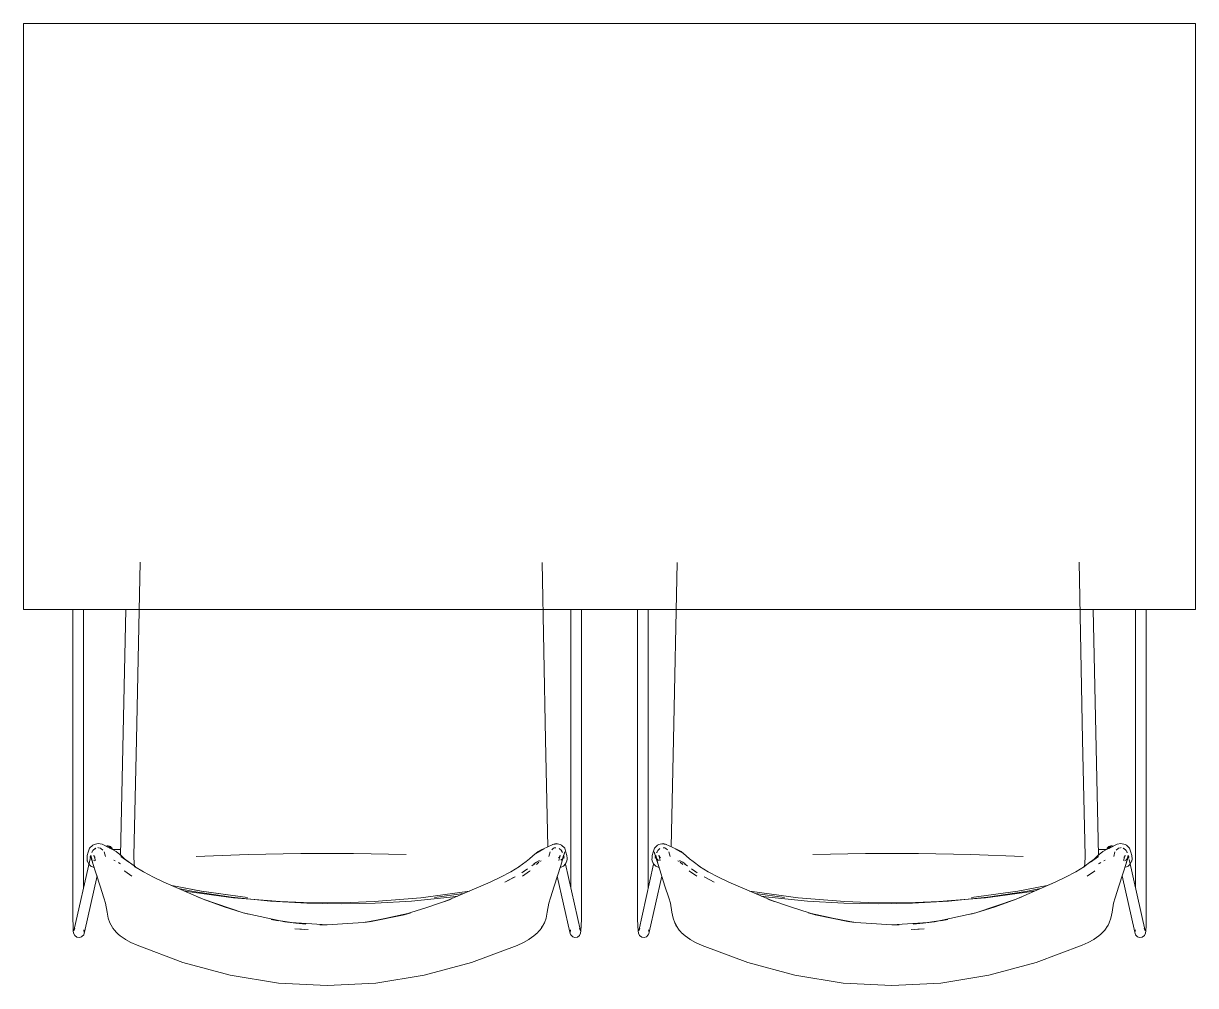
# Model space of a CAD drawing. Header units: millimetres. Extents: x 155927 to 326028, y -36033 to 97293.
# Drawn here: x 209602 to 210802, y 20146 to 21131 of the extents above; entities that cross this region are included whole.
import ezdxf

# ---------------------------------------------------------------- set-up
doc = ezdxf.new("R2010")
doc.units = ezdxf.units.MM
doc.header["$MEASUREMENT"] = 0
doc.layers.add('G-IMPT', color=8, linetype='CONTINUOUS', lineweight=9)
doc.layers.add('I-FURN', color=8, linetype='CONTINUOUS', lineweight=9)

msp = doc.modelspace()

# ---------------------------------------------------------------- linework, layer by layer
at = {"layer": 'G-IMPT'}
for p, q in [((209721.1, 20579.6), (209717.4, 20397.6)), ((210136.3, 20397.6), (210132.7, 20579.4)), ((210267.3, 20397.6), (210271, 20579.4)), ((210682.6, 20579.6), (210686.2, 20397.6)), ((209652.3, 20531.2), (209652.3, 20220.7)), ((209663.1, 20531.2), (209663.1, 20245.8)), ((209706.6, 20531.2), (209704.9, 20452.2)), ((210162.2, 20245.8), (210162.2, 20531.2)), ((210173.1, 20531.2), (210173.1, 20220.7)), ((210230.6, 20531.2), (210230.6, 20220.7)), ((210241.5, 20245.8), (210241.5, 20531.2)), ((210697.1, 20531.2), (210698.7, 20452.2)), ((210740.5, 20531.2), (210740.5, 20245.8)), ((210751.4, 20531.2), (210751.4, 20220.7)), ((209701.1, 20279.3), (209704.9, 20452.2)), ((210702.6, 20279.3), (210698.7, 20452.2)), ((209714.8, 20278.8), (209717.4, 20397.6)), ((210138.8, 20288.2), (210136.3, 20397.6)), ((210264.9, 20288.2), (210267.3, 20397.6)), ((210688.9, 20278.8), (210686.2, 20397.6)), ((209667.1, 20279.4), (209668.1, 20282.7)), ((209669.5, 20286.9), (209668.1, 20282.7)), ((209669.5, 20286.9), (209672.7, 20290)), ((209671.7, 20282.2), (209672.5, 20283.9)), ((209672.1, 20282.7), (209672.5, 20283.9)), ((209672.7, 20290), (209674, 20290.5)), ((209675.5, 20286.7), (209672.8, 20284.5)), ((209674, 20290.5), (209678.2, 20291.7)), ((209674.4, 20285.7), (209676, 20286.9)), ((209674.4, 20285.7), (209675, 20286.1)), ((209676, 20286.9), (209675, 20286.1)), ((209678, 20287.4), (209678.6, 20287.3)), ((209682.3, 20290.8), (209678.2, 20291.7)), ((209680.5, 20286.9), (209678.6, 20287.3)), ((209681.1, 20286.6), (209680.5, 20286.9)), ((209681.1, 20286.6), (209682.9, 20284.9)), ((209682.3, 20290.8), (209690.7, 20286.4)), ((209684.3, 20283), (209685.6, 20278.2)), ((209693.6, 20285.2), (209688.7, 20287.4)), ((209688.7, 20287.4), (209690.7, 20286.4)), ((209701.3, 20285.7), (209693.2, 20285.4)), ((209693.6, 20285.2), (209696.7, 20283.3)), ((209693.9, 20285), (209700.2, 20285.3)), ((209693.9, 20285), (209701.3, 20285.3)), ((209696.7, 20283.3), (209702.1, 20279)), ((210128.7, 20283.3), (210123.2, 20279)), ((210126.3, 20281.2), (210134.6, 20286)), ((210129.9, 20283.5), (210126.3, 20281.2)), ((210131.8, 20285.2), (210128.7, 20283.3)), ((210129.9, 20283.5), (210134.6, 20286)), ((210131.8, 20285.2), (210137.8, 20287.7)), ((210143.8, 20290.7), (210137.8, 20287.7)), ((210141, 20283.1), (210139.7, 20278.2)), ((210144.2, 20286.6), (210142.6, 20285.1)), ((210147.1, 20291.7), (210143.4, 20290.4)), ((210148.5, 20291.2), (210143.4, 20290.4)), ((210148.5, 20291.2), (210143.8, 20290.7)), ((210144.2, 20286.6), (210145.2, 20287.1)), ((210146.8, 20287.3), (210145.2, 20287.1)), ((210147.1, 20291.7), (210151.3, 20290.5)), ((210150.3, 20286.5), (210152.6, 20284.5)), ((210151.3, 20290.5), (210152.6, 20290)), ((210152.6, 20290), (210155.9, 20286.9)), ((210153.3, 20282.7), (210152.8, 20283.9)), ((210152.8, 20283.9), (210153.6, 20282.3)), ((210156.1, 20283), (210153.7, 20275.1)), ((210156.1, 20283), (210154.4, 20277.4)), ((210157.2, 20282.7), (210155.9, 20286.9)), ((210157.2, 20282.7), (210158.2, 20279.4)), ((210246.4, 20282.7), (210245.4, 20279.4)), ((210246.4, 20282.7), (210247.8, 20286.9)), ((210247.6, 20283), (210249.2, 20277.4)), ((210247.6, 20283), (210250, 20275.1)), ((210251, 20290), (210247.8, 20286.9)), ((210250, 20281.9), (210250.6, 20283.4)), ((210250.1, 20281.9), (210250.8, 20283.9)), ((210250.8, 20283.9), (210250.1, 20282.3)), ((210252.4, 20290.5), (210251, 20290)), ((210253.4, 20286.5), (210251.1, 20284.5)), ((210256.6, 20291.7), (210252.4, 20290.5)), ((210255.2, 20291.2), (210260.2, 20290.4)), ((210255.2, 20291.2), (210259.8, 20290.7)), ((210256.6, 20291.7), (210260.2, 20290.4)), ((210256.9, 20287.3), (210258.5, 20287.1)), ((210259.4, 20286.6), (210258.5, 20287.1)), ((210259.4, 20286.6), (210261.1, 20285.1)), ((210259.8, 20290.7), (210265.8, 20287.7)), ((210262.6, 20283.1), (210264, 20278.2)), ((210271.9, 20285.2), (210265.8, 20287.7)), ((210273.7, 20283.5), (210269.1, 20286)), ((210277.4, 20281.2), (210269.1, 20286)), ((210271.9, 20285.2), (210275, 20283.3)), ((210273.7, 20283.5), (210277.4, 20281.2)), ((210275, 20283.3), (210280.4, 20279)), ((210707, 20283.3), (210701.6, 20279)), ((210702.4, 20285.7), (210710.5, 20285.4)), ((210709.7, 20285), (210702.4, 20285.3)), ((210709.7, 20285), (210702.4, 20285.3)), ((210710.1, 20285.2), (210707, 20283.3)), ((210710.1, 20285.2), (210714.9, 20287.4)), ((210721.4, 20290.8), (210712.9, 20286.4)), ((210714.9, 20287.4), (210712.9, 20286.4)), ((210719.3, 20283), (210718, 20278.2)), ((210722.6, 20286.6), (210720.7, 20284.9)), ((210721.4, 20290.8), (210725.4, 20291.7)), ((210722.6, 20286.6), (210723.1, 20286.9)), ((210723.1, 20286.9), (210725.1, 20287.3)), ((210725.7, 20287.4), (210725.1, 20287.3)), ((210729.6, 20290.5), (210725.4, 20291.7)), ((210729.2, 20285.7), (210727.6, 20286.9)), ((210727.6, 20286.9), (210728.7, 20286.1)), ((210728.2, 20286.7), (210730.8, 20284.5)), ((210729.2, 20285.7), (210728.7, 20286.1)), ((210731, 20290), (210729.6, 20290.5)), ((210734.2, 20286.9), (210731, 20290)), ((210731.9, 20281.9), (210731.1, 20283.9)), ((210731.9, 20282.2), (210731.1, 20283.9)), ((210734.2, 20286.9), (210735.6, 20282.7)), ((210736.6, 20279.4), (210735.6, 20282.7)), ((209669.9, 20275.9), (209653.3, 20202.3)), ((209667.1, 20279.4), (209666.9, 20275.4)), ((209667.1, 20273.7), (209666.9, 20275.4)), ((209667.1, 20273.7), (209667.2, 20273.4)), ((209667.2, 20273.4), (209668.6, 20270.5)), ((209668.8, 20270.3), (209668.6, 20270.5)), ((209668.8, 20270.3), (209670.7, 20268.4)), ((209670.5, 20278.7), (209670.1, 20276.7)), ((209671.6, 20275.1), (209670.1, 20278.3)), ((209671.4, 20276.2), (209670.1, 20278.3)), ((209672.5, 20272.2), (209670.7, 20279.7)), ((209670.7, 20279.7), (209672.7, 20271.6)), ((209671.6, 20275.1), (209670.9, 20277.4)), ((209670.9, 20277.4), (209672.7, 20271.6)), ((209671.4, 20276.2), (209671.8, 20275.9)), ((209672.5, 20272.2), (209676.3, 20260.5)), ((209674.7, 20273.8), (209673.3, 20274.6)), ((209673.9, 20279.7), (209674.9, 20277.6)), ((209673.9, 20279.7), (209675.5, 20274.1)), ((209675.2, 20277.3), (209674.1, 20278.4)), ((209674.1, 20278.4), (209674.9, 20277.6)), ((209675.2, 20277.3), (209674.5, 20277.9)), ((209695.7, 20273.8), (209694.3, 20274.4)), ((209698.9, 20272.1), (209700.5, 20271)), ((209701.1, 20270.7), (209700.5, 20271)), ((209701.3, 20278.1), (209709, 20273)), ((209701.3, 20278.1), (209709.5, 20272.5)), ((209705.3, 20276), (209702.1, 20279)), ((209705.3, 20276), (209709.5, 20272.5)), ((209709, 20273), (209716.4, 20267.6)), ((209715.2, 20270.4), (209714.8, 20278.8)), ((209715.9, 20267.5), (209715.2, 20270.4)), ((209778.5, 20278.3), (209831.7, 20280.4)), ((209885.6, 20281.4), (209831.7, 20280.4)), ((209885.6, 20281.4), (209939.7, 20281.4)), ((209993.6, 20280.4), (209939.7, 20281.4)), ((210116.3, 20273), (210108.9, 20267.6)), ((210116.3, 20273), (210120, 20276)), ((210123.2, 20279), (210120, 20276)), ((210125.2, 20270.8), (210122.1, 20268.7)), ((210122.7, 20269.1), (210125.2, 20270.8)), ((210127, 20272.4), (210124.3, 20270.7)), ((210124.8, 20271), (210124.3, 20270.7)), ((210127, 20272.4), (210124.8, 20271)), ((210130.2, 20274), (210126.4, 20272.1)), ((210127, 20272.4), (210126.4, 20272.1)), ((210129.3, 20272.3), (210126.9, 20270.2)), ((210127, 20272.4), (210130.2, 20274)), ((210130.5, 20273.2), (210131.7, 20273.9)), ((210151.2, 20278.4), (210149.7, 20276.9)), ((210149.7, 20276.9), (210150.8, 20277.8)), ((210151.4, 20279.6), (210149.9, 20274.1)), ((210151.4, 20279.6), (210150.2, 20277.2)), ((210151.2, 20278.4), (210150.2, 20277.2)), ((210154.4, 20277.4), (210151.9, 20269.1)), ((210153.9, 20276.2), (210152.1, 20274.6)), ((210154.6, 20279.7), (210152.5, 20271.6)), ((210152.5, 20271.6), (210152.9, 20272.8)), ((210154.6, 20279.7), (210152.9, 20272.8)), ((210155.2, 20278.3), (210153.7, 20275.1)), ((210155.2, 20278.3), (210153.9, 20276.2)), ((210156.7, 20270.5), (210154.6, 20268.4)), ((210155.2, 20276.7), (210154.8, 20278.6)), ((210154.9, 20268.7), (210156.7, 20270.5)), ((210154.9, 20268.7), (210156.5, 20270.3)), ((210158.2, 20273.7), (210156.5, 20270.3)), ((210156.5, 20270.3), (210158.1, 20273.4)), ((210156.5, 20270.3), (210156.7, 20270.5)), ((210172, 20202.3), (210156.6, 20270.5)), ((210158.2, 20273.7), (210156.7, 20270.5)), ((210158.2, 20273.7), (210158.1, 20273.4)), ((210158.2, 20279.4), (210158.4, 20276.7)), ((210158.2, 20273.7), (210158.5, 20275.4)), ((210158.4, 20276.7), (210158.5, 20275.4)), ((210231.7, 20202.3), (210247, 20270.5)), ((210245.3, 20276.7), (210245.2, 20275.4)), ((210245.5, 20273.7), (210245.2, 20275.4)), ((210245.4, 20279.4), (210245.3, 20276.7)), ((210245.5, 20273.7), (210247.2, 20270.3)), ((210245.5, 20273.7), (210245.6, 20273.4)), ((210245.5, 20273.7), (210247, 20270.5)), ((210247.2, 20270.3), (210245.6, 20273.4)), ((210248.8, 20268.7), (210247, 20270.5)), ((210247.2, 20270.3), (210247, 20270.5)), ((210247, 20270.5), (210249.1, 20268.4)), ((210248.8, 20268.7), (210247.2, 20270.3)), ((210248.4, 20276.7), (210248.9, 20278.6)), ((210248.5, 20278.3), (210249.8, 20276.2)), ((210248.5, 20278.3), (210250, 20275.1)), ((210249.1, 20279.7), (210251.1, 20271.6)), ((210249.1, 20279.7), (210250.8, 20272.8)), ((210249.2, 20277.4), (210251.8, 20269.1)), ((210249.8, 20276.2), (210251.6, 20274.6)), ((210251.1, 20271.6), (210250.8, 20272.8)), ((210252.7, 20274), (210251.6, 20274.6)), ((210252.2, 20279.6), (210253.5, 20277.2)), ((210252.2, 20279.6), (210253.8, 20274.1)), ((210252.5, 20278.4), (210253.5, 20277.2)), ((210252.5, 20278.4), (210253.9, 20276.9)), ((210253.9, 20276.9), (210252.9, 20277.8)), ((210273.1, 20273.2), (210271.9, 20273.9)), ((210276.7, 20272.4), (210273.5, 20274)), ((210273.5, 20274), (210277.2, 20272.1)), ((210274.3, 20272.3), (210276.7, 20270.2)), ((210276.7, 20272.4), (210277.2, 20272.1)), ((210276.7, 20272.4), (210278.8, 20271)), ((210276.7, 20272.4), (210279.4, 20270.7)), ((210281, 20269.1), (210278.5, 20270.8)), ((210278.5, 20270.8), (210281.6, 20268.7)), ((210278.8, 20271), (210279.4, 20270.7)), ((210280.4, 20279), (210283.6, 20276)), ((210287.4, 20273), (210283.6, 20276)), ((210287.4, 20273), (210294.7, 20267.6)), ((210410.1, 20280.4), (210464, 20281.4)), ((210518, 20281.4), (210464, 20281.4)), ((210518, 20281.4), (210571.9, 20280.4)), ((210625.2, 20278.3), (210571.9, 20280.4)), ((210694.6, 20273), (210687.3, 20267.6)), ((210687.8, 20267.5), (210688.5, 20270.4)), ((210688.5, 20270.4), (210688.9, 20278.8)), ((210702.4, 20278.1), (210694.1, 20272.5)), ((210698.4, 20276), (210694.1, 20272.5)), ((210702.4, 20278.1), (210694.6, 20273)), ((210698.4, 20276), (210701.6, 20279)), ((210702.6, 20270.7), (210703.2, 20271)), ((210704.8, 20272.1), (210703.2, 20271)), ((210708, 20273.8), (210709.4, 20274.4)), ((210731.2, 20272.2), (210727.3, 20260.5)), ((210729.8, 20279.7), (210728.2, 20274.1)), ((210728.5, 20277.3), (210729.5, 20278.4)), ((210728.5, 20277.3), (210729.2, 20277.9)), ((210729.8, 20279.7), (210728.8, 20277.6)), ((210729.5, 20278.4), (210728.8, 20277.6)), ((210729, 20273.8), (210730.4, 20274.6)), ((210732.2, 20276.2), (210730.7, 20274.9)), ((210732.9, 20279.7), (210730.9, 20271.6)), ((210732.8, 20277.4), (210730.9, 20271.6)), ((210731.2, 20272.2), (210732.9, 20279.7)), ((210732, 20275.1), (210733.5, 20278.3)), ((210732, 20275.1), (210732.8, 20277.4)), ((210732.2, 20276.2), (210733.5, 20278.3)), ((210734.8, 20270.3), (210732.9, 20268.4)), ((210733.1, 20278.7), (210733.6, 20276.7)), ((210733.9, 20275.3), (210750.3, 20202.3)), ((210734.8, 20270.3), (210735, 20270.5)), ((210736.4, 20273.4), (210735, 20270.5)), ((210736.5, 20273.7), (210736.4, 20273.4)), ((210736.5, 20273.7), (210736.8, 20275.4)), ((210736.6, 20279.4), (210736.8, 20275.4)), ((209664.2, 20200.7), (209677.1, 20258.3)), ((209673.2, 20267.2), (209670.7, 20268.4)), ((209670.9, 20268.3), (209670.7, 20268.4)), ((209673.3, 20267.2), (209670.7, 20268.4)), ((209670.9, 20268.3), (209673.3, 20267.2)), ((209673.2, 20267.2), (209673.3, 20267.2)), ((209676.3, 20260.5), (209680.2, 20248)), ((209705, 20263.7), (209705.5, 20263.3)), ((209705.5, 20263.3), (209712.8, 20258)), ((209724.6, 20262.7), (209715.6, 20268.1)), ((209716.4, 20267.6), (209715.6, 20268.1)), ((209735, 20257.2), (209724.6, 20262.7)), ((210090.3, 20257.2), (210100.7, 20262.7)), ((210109.7, 20268.1), (210100.7, 20262.7)), ((210109.7, 20268.1), (210108.9, 20267.6)), ((210117.9, 20265.5), (210111.9, 20261.5)), ((210111.9, 20261.5), (210113.9, 20262.8)), ((210112.6, 20258), (210119.9, 20263.3)), ((210117.9, 20265.5), (210113.9, 20262.8)), ((210120.4, 20263.7), (210119.9, 20263.3)), ((210122.7, 20269.1), (210122.1, 20268.7)), ((210145.1, 20248), (210151.9, 20269.1)), ((210148.3, 20258.1), (210161.1, 20200.7)), ((210152.2, 20267.2), (210152.1, 20267.2)), ((210152.2, 20267.2), (210154.4, 20268.3)), ((210154.4, 20268.3), (210154.6, 20268.4)), ((210255.4, 20258.1), (210242.5, 20200.7)), ((210249.3, 20268.3), (210249.1, 20268.4)), ((210251.5, 20267.2), (210249.3, 20268.3)), ((210251.5, 20267.2), (210251.6, 20267.2)), ((210251.6, 20267.2), (210252.7, 20267.1)), ((210258.6, 20248), (210251.8, 20269.1)), ((210281, 20269.1), (210281.6, 20268.7)), ((210283.3, 20263.7), (210283.8, 20263.3)), ((210291.1, 20258), (210283.8, 20263.3)), ((210285.8, 20265.5), (210291.7, 20261.5)), ((210285.8, 20265.5), (210289.8, 20262.8)), ((210291.7, 20261.5), (210289.8, 20262.8)), ((210294, 20268.1), (210294.7, 20267.6)), ((210294, 20268.1), (210302.9, 20262.7)), ((210313.4, 20257.2), (210302.9, 20262.7)), ((210668.6, 20257.2), (210679.1, 20262.7)), ((210679.1, 20262.7), (210688, 20268.1)), ((210687.3, 20267.6), (210688, 20268.1)), ((210698.2, 20263.3), (210690.9, 20258)), ((210698.7, 20263.7), (210698.2, 20263.3)), ((210727.3, 20260.5), (210723.4, 20248)), ((210739.5, 20200.7), (210726.6, 20258.3)), ((210730.4, 20267.2), (210732.9, 20268.4)), ((210732.7, 20268.3), (210730.4, 20267.2)), ((210730.5, 20267.2), (210730.4, 20267.2)), ((210730.5, 20267.2), (210732.9, 20268.4)), ((210732.7, 20268.3), (210732.9, 20268.4)), ((209680.2, 20248), (209684.1, 20236)), ((209735, 20257.2), (209745.6, 20252)), ((209755, 20247.8), (209745.6, 20252)), ((209755, 20247.8), (209745.6, 20251.9)), ((209785.6, 20234.7), (209745.6, 20251.9)), ((209784, 20242.6), (209753.7, 20248.4)), ((209753.7, 20248.4), (209783.8, 20242.7)), ((210079.7, 20252), (210033.3, 20232.1)), ((210079.7, 20252), (210090.3, 20257.2)), ((210105.1, 20257.5), (210094.7, 20252)), ((210094.7, 20252), (210104.1, 20257)), ((210105.1, 20257.5), (210104.1, 20257)), ((210141.3, 20236), (210145.1, 20248)), ((210262.4, 20236), (210258.6, 20248)), ((210298.6, 20257.5), (210309, 20252)), ((210298.6, 20257.5), (210299.5, 20257)), ((210309, 20252), (210299.5, 20257)), ((210324, 20252), (210313.4, 20257.2)), ((210324, 20252), (210370.4, 20232.1)), ((210618.1, 20234.7), (210658.1, 20251.9)), ((210619.7, 20242.6), (210649.9, 20248.4)), ((210650, 20248.4), (210619.8, 20242.7)), ((210648.7, 20247.8), (210658, 20252)), ((210648.7, 20247.8), (210658.1, 20251.9)), ((210668.6, 20257.2), (210658, 20252)), ((210723.4, 20248), (210719.6, 20236)), ((209685.8, 20230.4), (209684.1, 20236)), ((209775.8, 20242.5), (209760.6, 20245.4)), ((209769.4, 20242.4), (209766.2, 20243)), ((209816.7, 20236), (209769.4, 20242.4)), ((209775.8, 20242.5), (209814.9, 20236.6)), ((209779.8, 20236.9), (209785.6, 20234.7)), ((209779.8, 20236.9), (209785.6, 20234.7)), ((209831.1, 20236.2), (209783.8, 20242.7)), ((209784, 20242.6), (209831.1, 20236.2)), ((209785.6, 20234.7), (209826.8, 20220.6)), ((209785.6, 20234.7), (209807.1, 20226.7)), ((209785.6, 20234.7), (209807.1, 20226.7)), ((209814.9, 20236.6), (209854.7, 20232.5)), ((209864.5, 20232.2), (209816.7, 20236)), ((210008.6, 20236), (209960.8, 20232.2)), ((209999.1, 20232.5), (210038.8, 20236.6)), ((210008.6, 20236), (210055.9, 20242.4)), ((210014.7, 20226.1), (210039.7, 20234.7)), ((210052.3, 20240.3), (210022.7, 20236.2)), ((210052.3, 20240.3), (210022.7, 20236.2)), ((210039.7, 20234.7), (210033.3, 20232.1)), ((210046.5, 20237.8), (210038.8, 20236.6)), ((210055.9, 20242.4), (210058.5, 20242.9)), ((210139.6, 20230.4), (210141.3, 20236)), ((210264.1, 20230.4), (210262.4, 20236)), ((210347.8, 20242.4), (210345.1, 20242.9)), ((210395.1, 20236), (210347.8, 20242.4)), ((210351.3, 20240.3), (210381, 20236.2)), ((210351.4, 20240.3), (210381, 20236.2)), ((210357.2, 20237.8), (210364.8, 20236.6)), ((210389, 20226.1), (210363.9, 20234.7)), ((210363.9, 20234.7), (210370.4, 20232.1)), ((210404.6, 20232.5), (210364.8, 20236.6)), ((210395.1, 20236), (210442.9, 20232.2)), ((210539.1, 20232.2), (210586.9, 20236)), ((210588.7, 20236.6), (210549, 20232.5)), ((210572.5, 20236.2), (210619.8, 20242.7)), ((210619.7, 20242.6), (210572.5, 20236.2)), ((210618.1, 20234.7), (210576.9, 20220.6)), ((210586.9, 20236), (210634.2, 20242.4)), ((210627.9, 20242.5), (210588.7, 20236.6)), ((210618.1, 20234.7), (210596.6, 20226.7)), ((210618.1, 20234.7), (210596.6, 20226.7)), ((210623.8, 20236.9), (210618.1, 20234.7)), ((210623.8, 20236.9), (210618.1, 20234.7)), ((210627.9, 20242.5), (210643, 20245.4)), ((210634.2, 20242.4), (210637.4, 20243)), ((210717.9, 20230.4), (210719.6, 20236)), ((209687.4, 20221.2), (209685.8, 20230.4)), ((209826.8, 20220.6), (209807.1, 20226.7)), ((209807.1, 20226.7), (209826.8, 20220.7)), ((209854.7, 20232.5), (209891.8, 20230.4)), ((209864.5, 20232.2), (209888.6, 20231.2)), ((209888.6, 20231.2), (209912.7, 20230.9)), ((209891.8, 20230.4), (209908, 20230.1)), ((209908, 20230.1), (209926.9, 20229.7)), ((209912.7, 20230.9), (209936.7, 20231.3)), ((209945.7, 20230.1), (209926.9, 20229.7)), ((209960.8, 20232.2), (209936.7, 20231.3)), ((209945.7, 20230.1), (209962, 20230.4)), ((209999.1, 20232.5), (209962, 20230.4)), ((210014.7, 20226.1), (209998.5, 20220.9)), ((210139.6, 20230.4), (210138, 20221.2)), ((210264.1, 20230.4), (210265.7, 20221.2)), ((210389, 20226.1), (210405.2, 20220.9)), ((210404.6, 20232.5), (210441.6, 20230.4)), ((210457.9, 20230.1), (210441.6, 20230.4)), ((210442.9, 20232.2), (210466.9, 20231.3)), ((210457.9, 20230.1), (210476.8, 20229.7)), ((210491, 20230.9), (210466.9, 20231.3)), ((210495.6, 20230.1), (210476.8, 20229.7)), ((210515.1, 20231.2), (210491, 20230.9)), ((210511.9, 20230.4), (210495.6, 20230.1)), ((210549, 20232.5), (210511.9, 20230.4)), ((210539.1, 20232.2), (210515.1, 20231.2)), ((210576.9, 20220.6), (210596.6, 20226.7)), ((210596.6, 20226.7), (210576.9, 20220.7)), ((210716.3, 20221.2), (210717.9, 20230.4)), ((209652.3, 20214.5), (209652.3, 20220.7)), ((209652.3, 20214.5), (209652.5, 20207.3)), ((209687.4, 20221.2), (209688.5, 20215.1)), ((209690.3, 20210.2), (209688.5, 20215.1)), ((209690.3, 20210.2), (209691.5, 20207.9)), ((209832, 20219.2), (209826.8, 20220.7)), ((209869.3, 20211.3), (209826.8, 20220.6)), ((209826.8, 20220.6), (209832, 20219.2)), ((209855.5, 20213.8), (209862.6, 20212.5)), ((209855.5, 20213.8), (209869.6, 20211.7)), ((209869.3, 20211.3), (209890.9, 20208.9)), ((209869.3, 20211.3), (209880.6, 20210)), ((209869.6, 20211.7), (209880.6, 20210)), ((209912.7, 20208.3), (209875.7, 20210.6)), ((209875.7, 20210.6), (209880.6, 20210)), ((209890.9, 20208.9), (209880.6, 20210)), ((209949.6, 20210.8), (209912.7, 20208.3)), ((209949.6, 20210.6), (209956, 20211.7)), ((209949.6, 20210.8), (209955, 20211.2)), ((209949.6, 20210.6), (209953.1, 20211)), ((209998.5, 20220.6), (209956, 20211.3)), ((209956, 20211.7), (209991.5, 20218.7)), ((209991.5, 20218.7), (209956, 20211.3)), ((209991.5, 20218.7), (209998.5, 20220.9)), ((209998.5, 20220.6), (209991.5, 20218.7)), ((210132.1, 20204.9), (210135.1, 20210.2)), ((210133.9, 20207.9), (210135.1, 20210.2)), ((210134.5, 20209.2), (210135.1, 20210.2)), ((210136.8, 20215.1), (210135.1, 20210.2)), ((210138, 20221.2), (210136.8, 20215.1)), ((210172.9, 20207.3), (210173, 20214.5)), ((210173.1, 20220.7), (210173, 20214.5)), ((210230.6, 20220.7), (210230.6, 20214.5)), ((210230.8, 20207.3), (210230.6, 20214.5)), ((210265.7, 20221.2), (210266.8, 20215.1)), ((210266.8, 20215.1), (210268.6, 20210.2)), ((210269.2, 20209.2), (210268.6, 20210.2)), ((210271.6, 20204.9), (210268.6, 20210.2)), ((210269.8, 20207.9), (210268.6, 20210.2)), ((210405.1, 20220.6), (210412.2, 20218.7)), ((210405.1, 20220.6), (210447.6, 20211.3)), ((210412.2, 20218.7), (210405.2, 20220.9)), ((210447.7, 20211.7), (210412.2, 20218.7)), ((210412.2, 20218.7), (210447.6, 20211.3)), ((210454, 20210.6), (210447.7, 20211.7)), ((210454, 20210.8), (210448.7, 20211.2)), ((210454, 20210.6), (210450.6, 20211)), ((210454, 20210.8), (210491, 20208.3)), ((210491, 20208.3), (210528, 20210.6)), ((210534.4, 20211.3), (210512.8, 20208.9)), ((210512.8, 20208.9), (210523, 20210)), ((210534.1, 20211.7), (210523, 20210)), ((210534.4, 20211.3), (210523, 20210)), ((210528, 20210.6), (210523, 20210)), ((210548.2, 20213.8), (210534.1, 20211.7)), ((210534.4, 20211.3), (210576.9, 20220.6)), ((210548.2, 20213.8), (210541, 20212.5)), ((210571.7, 20219.2), (210576.9, 20220.7)), ((210576.9, 20220.6), (210571.7, 20219.2)), ((210713.4, 20210.2), (210712.2, 20207.9)), ((210713.4, 20210.2), (210715.2, 20215.1)), ((210716.3, 20221.2), (210715.2, 20215.1)), ((210751.4, 20214.5), (210751.2, 20207.3)), ((210751.4, 20214.5), (210751.4, 20220.7)), ((209652.5, 20207.3), (209652.7, 20202)), ((209652.7, 20202), (209653.1, 20199.6)), ((209653.1, 20199.6), (209654.3, 20197.3)), ((209653.3, 20202.3), (209654.4, 20204.5)), ((209654.2, 20204.2), (209654.4, 20204.5)), ((209661.5, 20196.5), (209663.4, 20198.2)), ((209663.4, 20198.2), (209663.1, 20197.9)), ((209664.2, 20200.7), (209663.4, 20198.2)), ((209663.5, 20203.1), (209663.9, 20200.5)), ((209663.6, 20202.8), (209663.9, 20200.5)), ((209693, 20205.4), (209691.5, 20207.9)), ((209693.2, 20204.9), (209693, 20205.4)), ((209693.2, 20204.9), (209694.8, 20203)), ((209694.8, 20203), (209697, 20200.5)), ((209697, 20200.5), (209698.8, 20198.7)), ((209700.9, 20197), (209698.8, 20198.7)), ((209889.8, 20203.6), (209879.6, 20204.1)), ((209879.6, 20204.1), (209893.2, 20203.4)), ((209912.7, 20208.3), (209905.2, 20208.4)), ((209912.7, 20208.3), (209905.2, 20208.4)), ((210124.4, 20197), (210126.5, 20198.7)), ((210128.3, 20200.5), (210126.5, 20198.7)), ((210128.3, 20200.5), (210128.8, 20201.1)), ((210130.6, 20203), (210128.8, 20201.1)), ((210132.1, 20204.9), (210130.6, 20203)), ((210134.5, 20209.2), (210132.1, 20204.9)), ((210132.1, 20204.9), (210132.3, 20205.4)), ((210132.3, 20205.4), (210133.9, 20207.9)), ((210161.1, 20200.7), (210161.9, 20198.2)), ((210161.9, 20203.1), (210161.4, 20200.5)), ((210161.7, 20202.8), (210161.4, 20200.5)), ((210161.9, 20198.2), (210162.2, 20197.9)), ((210164.1, 20196.1), (210162.2, 20197.9)), ((210172, 20202.3), (210171, 20204.4)), ((210171, 20204.4), (210171.2, 20204.2)), ((210172.2, 20199.6), (210171, 20197.3)), ((210172.2, 20199.6), (210172.6, 20202)), ((210172.6, 20202), (210172.9, 20207.3)), ((210231.1, 20202), (210230.8, 20207.3)), ((210231.4, 20199.6), (210231.1, 20202)), ((210231.4, 20199.6), (210232.6, 20197.3)), ((210231.7, 20202.3), (210232.7, 20204.4)), ((210232.7, 20204.4), (210232.5, 20204.2)), ((210239.6, 20196.1), (210241.4, 20197.9)), ((210241.7, 20198.2), (210241.4, 20197.9)), ((210242.5, 20200.7), (210241.7, 20198.2)), ((210241.8, 20203.1), (210242.3, 20200.5)), ((210241.9, 20202.8), (210242.3, 20200.5)), ((210269.2, 20209.2), (210271.6, 20204.9)), ((210271.3, 20205.4), (210269.8, 20207.9)), ((210271.6, 20204.9), (210271.3, 20205.4)), ((210271.6, 20204.9), (210273.1, 20203)), ((210273.1, 20203), (210274.8, 20201.1)), ((210275.3, 20200.5), (210274.8, 20201.1)), ((210275.3, 20200.5), (210277.2, 20198.7)), ((210279.3, 20197), (210277.2, 20198.7)), ((210491, 20208.3), (210498.4, 20208.4)), ((210491, 20208.3), (210498.4, 20208.4)), ((210524.1, 20204.1), (210510.5, 20203.4)), ((210513.9, 20203.6), (210524.1, 20204.1)), ((210702.7, 20197), (210704.8, 20198.7)), ((210706.7, 20200.5), (210704.8, 20198.7)), ((210708.9, 20203), (210706.7, 20200.5)), ((210710.4, 20204.9), (210708.9, 20203)), ((210710.4, 20204.9), (210710.7, 20205.4)), ((210710.7, 20205.4), (210712.2, 20207.9)), ((210739.5, 20200.7), (210740.3, 20198.2)), ((210740.2, 20203.1), (210739.7, 20200.5)), ((210740.1, 20202.8), (210739.7, 20200.5)), ((210742.1, 20196.5), (210740.3, 20198.2)), ((210740.3, 20198.2), (210740.6, 20197.9)), ((210750.3, 20202.3), (210749.3, 20204.5)), ((210749.5, 20204.2), (210749.3, 20204.5)), ((210750.6, 20199.6), (210749.4, 20197.3)), ((210750.9, 20202), (210750.6, 20199.6)), ((210751.2, 20207.3), (210750.9, 20202)), ((209654.3, 20197.3), (209656.4, 20195.8)), ((209659.1, 20195.4), (209656.4, 20195.8)), ((209659.1, 20195.4), (209661.2, 20196.1)), ((209661.5, 20196.5), (209661.2, 20196.1)), ((209705.8, 20193.6), (209700.9, 20197)), ((209705.8, 20193.6), (209706.1, 20193.4)), ((209711.7, 20190.2), (209706.1, 20193.4)), ((209718.1, 20187.4), (209711.7, 20190.2)), ((209764.9, 20169.8), (209718.1, 20187.4)), ((210060.4, 20169.8), (210107.1, 20187.3)), ((210107.1, 20187.3), (210113.6, 20190.2)), ((210119.2, 20193.4), (210113.6, 20190.2)), ((210119.2, 20193.4), (210119.5, 20193.6)), ((210124.4, 20197), (210119.5, 20193.6)), ((210164.1, 20196.1), (210166.2, 20195.4)), ((210168.9, 20195.8), (210166.2, 20195.4)), ((210171, 20197.3), (210168.9, 20195.8)), ((210232.6, 20197.3), (210234.8, 20195.8)), ((210234.8, 20195.8), (210237.4, 20195.4)), ((210239.6, 20196.1), (210237.4, 20195.4)), ((210279.3, 20197), (210284.1, 20193.6)), ((210284.4, 20193.4), (210284.1, 20193.6)), ((210284.4, 20193.4), (210290, 20190.2)), ((210296.5, 20187.3), (210290, 20190.2)), ((210343.3, 20169.8), (210296.5, 20187.3)), ((210638.7, 20169.8), (210685.6, 20187.4)), ((210685.6, 20187.4), (210692, 20190.2)), ((210692, 20190.2), (210697.6, 20193.4)), ((210697.9, 20193.6), (210697.6, 20193.4)), ((210697.9, 20193.6), (210702.7, 20197)), ((210742.1, 20196.5), (210742.4, 20196.1)), ((210744.6, 20195.4), (210742.4, 20196.1)), ((210744.6, 20195.4), (210747.2, 20195.8)), ((210749.4, 20197.3), (210747.2, 20195.8)), ((209813.4, 20156.8), (209764.9, 20169.8)), ((210060.4, 20169.8), (210012, 20156.8)), ((210343.3, 20169.8), (210391.7, 20156.8)), ((210590.3, 20156.8), (210638.7, 20169.8)), ((209813.4, 20156.8), (209862.8, 20148.7)), ((210012, 20156.8), (209962.6, 20148.7)), ((210391.7, 20156.8), (210441.1, 20148.7)), ((210590.3, 20156.8), (210540.9, 20148.7)), ((209912.7, 20146.1), (209862.8, 20148.7)), ((209912.7, 20146.1), (209962.6, 20148.7)), ((210491, 20146.1), (210441.1, 20148.7)), ((210491, 20146.1), (210540.9, 20148.7))]:
    msp.add_line(p, q, dxfattribs=at)
at = {"layer": 'I-FURN'}
for p, q in [((210801.8, 21131.2), (209601.7, 21131.2)), ((209601.7, 21131.2), (209601.7, 20531.2)), ((210801.8, 20531.2), (210801.8, 21131.2)), ((209601.7, 20531.2), (210801.8, 20531.2)), ((209685.8, 20288.7), (209687.4, 20289.2)), ((209687.4, 20289.2), (209688.6, 20289.2)), ((209692.5, 20286.7), (209687.4, 20289.2)), ((209687.4, 20289.2), (209691.7, 20287.6)), ((209687.4, 20289.2), (209689.7, 20288.9)), ((209687.4, 20289.2), (209690.7, 20288.4)), ((209688.6, 20289.2), (209689.7, 20288.9)), ((209692.5, 20286.7), (209688.7, 20287.4)), ((209689.7, 20288.9), (209690.7, 20288.4)), ((209692.5, 20286.7), (209689.9, 20286.9)), ((209692.5, 20286.7), (209690.4, 20286.7)), ((209691.7, 20287.6), (209690.7, 20288.4)), ((209692.5, 20286.7), (209690.8, 20286.5)), ((209692.5, 20286.7), (209691, 20286.4)), ((209692.5, 20286.7), (209691.7, 20287.6)), ((209692.5, 20286.7), (209692.7, 20285.5)), ((210711.2, 20286.7), (210711, 20285.5)), ((210711.2, 20286.7), (210716.3, 20289.2)), ((210711.2, 20286.7), (210712, 20287.6)), ((210711.2, 20286.7), (210715, 20287.4)), ((210711.2, 20286.7), (210713.8, 20286.9)), ((210711.2, 20286.7), (210712.6, 20286.4)), ((210711.2, 20286.7), (210713.2, 20286.7)), ((210711.2, 20286.7), (210712.9, 20286.5)), ((210716.3, 20289.2), (210712, 20287.6)), ((210712, 20287.6), (210712.9, 20288.4)), ((210716.3, 20289.2), (210712.9, 20288.4)), ((210714, 20288.9), (210712.9, 20288.4)), ((210715.1, 20289.2), (210714, 20288.9)), ((210716.3, 20289.2), (210714, 20288.9)), ((210716.3, 20289.2), (210715.1, 20289.2)), ((210717.8, 20288.7), (210716.3, 20289.2))]:
    msp.add_line(p, q, dxfattribs=at)

doc.saveas('drawing.dxf')
